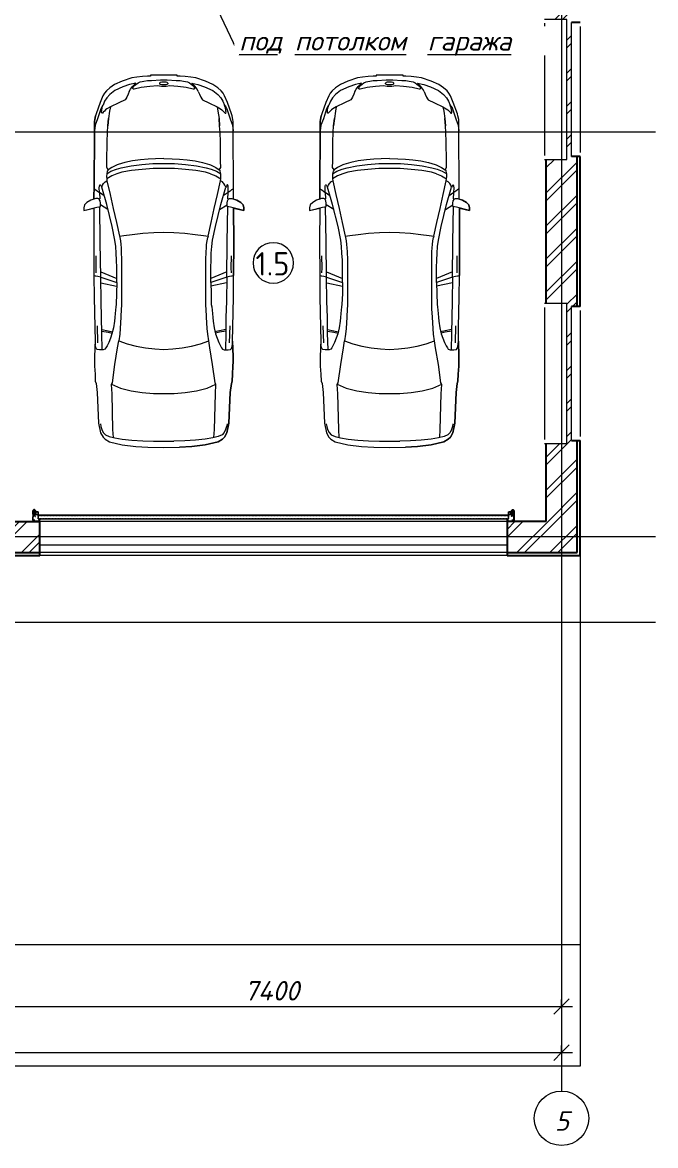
# Model space of a CAD drawing. Header units: millimetres. Extents: x -2820 to 26103, y -2046 to 37035.
# Drawn here: x 15244 to 23376, y -2046 to 12383 of the extents above; entities that cross this region are included whole.
import ezdxf

# ---------------------------------------------------------------- set-up
doc = ezdxf.new("R2010")
doc.units = ezdxf.units.MM
doc.linetypes.add('Осевая 12-2-2', pattern=[16, 12, -2, 0, -2])
doc.linetypes.add('Пунктир 2-1_5', pattern=[3.5, 2, -1.5])
for name, color, linetype, lineweight in [('A-ANNO-DIMS', 7, 'Continuous', 9), ('A-ANNO-DIMS-100', 7, 'Continuous', 9), ('A-ANNO-NOTE', 7, 'Continuous', 9), ('A-AREA-IDEN', 7, 'Continuous', 9), ('A-DETL-GENF', 7, 'Continuous', 9), ('A-DOOR', 7, 'Continuous', 9), ('A-DOOR-HDLN', 7, 'Пунктир 2-1_5', 9), ('A-FLOR', 7, 'Continuous', 9), ('A-GLAZ', 7, 'Continuous', 9), ('A-WALL', 7, 'Continuous', 9), ('A-WALL-PATT', 7, 'Continuous', 25), ('G-IMPT', 7, 'Continuous', 9), ('S-GRID', 7, 'Continuous', 9)]:
    doc.layers.add(name, color=color, linetype=linetype, lineweight=lineweight)
doc.layers.add('S-GRID-IDEN', color=7, linetype='Continuous', lineweight=9, true_color=0x646464)
doc.styles.add('GOST Common', font='GOST_Common.ttf', dxfattribs={"height": 300})
doc.styles.add('ISOCPEUR_I', font='isocpeui.ttf', dxfattribs={"height": 250})
doc.dimstyles.new('2_5_мм', dxfattribs={"dimscale": 304.8, "dimtxt": 248.995294, "dimasz": 0.656168, "dimexe": 0.459318, "dimexo": 0.164042, "dimgap": 0, "dimtad": 1, "dimrnd": 0.01, "dimdsep": 46, "dimtxsty": 'ISOCPEUR_I', "dimblk1": 'OBLIQUE', "dimblk2": 'OBLIQUE', "dimsah": 1, "dimcen": 0.09, "dimdle": 0.459318, "dimadec": 1, "dimazin": 0, "dimtfac": 1, "dimtdec": 4, "dimtix": 1, "dimtmove": 0, "dimatfit": 3, "dimfxl": 1, "dimtvp": 1, "dimtolj": 1, "dimtzin": 0, "dimarcsym": 2})
pattern_1 = [(45, (0, 0), (-212.132, 212.132), []), (45, (0, 100), (-212.132, 212.132), [])]

# ---------------------------------------------------------------- blocks, each defined once
blk = doc.blocks.new('Hafele Automatic Garage Door LPU43 - Hafele Automatic Garage Door LPU43 RAL 7016-1568820-Этаж 1 - КН')
at = {"layer": 'A-DETL-GENF'}
for p, q in [((-3092, -323), (-3092, -204)), ((-3092, -323), (-3092, -204)), ((-3063, -277), (-3092, -277)), ((-3090, -279), (-3063, -279)), ((-3088, -203), (-3088, -324)), ((-3003, -203), (-3088, -203)), ((-3088, -214), (-3063, -214)), ((-3063, -216), (-3088, -216)), ((-3083, -269), (-3088, -260)), ((-3085, -270), (-3088, -264)), ((-3087, -200), (-3004, -200)), ((-3064, -269), (-3060, -261)), ((-3063, -214), (-3063, -216)), ((-3063, -279), (-3063, -277)), ((-3058, -263), (-3062, -270)), ((-3060, -261), (-3057, -261)), ((-3057, -263), (-3058, -263)), ((-3057, -261), (-3057, -263)), ((-3010, -221), (-3011, -214)), ((-3008, -220), (-3010, -221)), ((-3008, -214), (-3008, -220)), ((-3004, -219), (-3004, -214)), ((-3003, -210), (-3003, -203)), ((-3000, -204), (-3000, -219)), ((3000, -204), (3000, -219)), ((3003, -203), (3088, -203)), ((3003, -210), (3003, -203)), ((3087, -200), (3004, -200)), ((3004, -219), (3004, -214)), ((3008, -214), (3008, -220)), ((3008, -220), (3010, -221)), ((3010, -221), (3011, -214)), ((3057, -261), (3057, -263)), ((3060, -261), (3057, -261)), ((3057, -263), (3058, -263)), ((3058, -263), (3062, -270)), ((3064, -269), (3060, -261)), ((3063, -214), (3063, -216)), ((3088, -214), (3063, -214)), ((3063, -216), (3088, -216)), ((3063, -279), (3063, -277)), ((3063, -277), (3092, -277)), ((3090, -279), (3063, -279)), ((3083, -269), (3088, -260)), ((3085, -270), (3088, -264)), ((3088, -203), (3088, -324)), ((3092, -323), (3092, -204)), ((3092, -323), (3092, -204)), ((-3096, -328), (-3092, -323)), ((-3087, -325), (-3092, -332)), ((-3083, -332), (-3088, -323)), ((-3085, -333), (-3088, -327)), ((-3064, -332), (-3060, -324)), ((-3058, -326), (-3062, -333)), ((-3060, -324), (-3057, -324)), ((-3057, -326), (-3058, -326)), ((-3057, -324), (-3057, -326)), ((3057, -324), (3057, -326)), ((3060, -324), (3057, -324)), ((3057, -326), (3058, -326)), ((3058, -326), (3062, -333)), ((3064, -332), (3060, -324)), ((3083, -332), (3088, -323)), ((3085, -333), (3088, -327)), ((3087, -325), (3092, -332)), ((3096, -328), (3092, -323))]:
    blk.add_line(p, q, dxfattribs=at)
for centre, radius, start, end in [((-3087, -204), 4.25, 90, 179.9963), ((-3074, -264), 13, 207.8541, 332.1154), ((-3074, -264), 11, 207.8541, 332.1154), ((-3006, -214), 4.7, 50.0365, 179.8859), ((-3006, -214), 1.97, 0, 180), ((-3004, -204), 4.04, 0, 90), ((-3002, -219), 2.22, 180, 0), ((3004, -204), 4.04, 90, 180), ((3002, -219), 2.22, 180, 0), ((3006, -214), 4.7, 0.1141, 129.9635), ((3006, -214), 1.97, 0, 180), ((3074, -264), 13, 207.8846, 332.1459), ((3074, -264), 11, 207.8846, 332.1459), ((3087, -204), 4.25, 0.0037, 90), ((-3094, -330), 2.91, 128.9357, 321.0643), ((-3074, -327), 13, 207.8541, 332.1154), ((-3074, -327), 11, 207.8541, 332.1154), ((3074, -327), 13, 207.8846, 332.1459), ((3074, -327), 11, 207.8846, 332.1459), ((3094, -330), 2.91, 218.9357, 51.0643)]:
    blk.add_arc(centre, radius, start, end, dxfattribs=at)
at = {"layer": 'A-DOOR'}
for p, q in [((-3092, -323), (-3092, -204)), ((-3092, -214), (-3063, -214)), ((-3092, -258), (-3092, -214)), ((-3085, -270), (-3092, -258)), ((-3090, -216), (-3090, -257)), ((-3063, -216), (-3090, -216)), ((-3090, -257), (-3083, -269)), ((-3088, -203), (-3088, -324)), ((-3003, -203), (-3088, -203)), ((-3063, -277), (-3088, -277)), ((-3064, -269), (-3060, -261)), ((-3063, -214), (-3063, -216)), ((-3063, -277), (-3063, -289)), ((-3058, -263), (-3062, -270)), ((-3060, -261), (-3057, -261)), ((-3058, -263), (-3057, -263)), ((-3057, -263), (-3058, -263)), ((-3057, -263), (-3057, -261)), ((-3057, -261), (-3057, -263)), ((-3022, -288), (-3051, -288)), ((-3051, -288), (-3051, -320)), ((-3022, -276), (-3022, -278)), ((-3020, -276), (-3022, -276)), ((-3022, -278), (-3022, -276)), ((-3022, -278), (-3020, -278)), ((-3022, -300), (-3022, -278)), ((3020, -234), (-3020, -234)), ((-3020, -234), (-3020, -276)), ((-3020, -276), (3020, -276)), ((-3020, -278), (-2957, -278)), ((-3020, -278), (-3020, -300)), ((-3020, -279), (-2957, -279)), ((-3010, -221), (-3011, -214)), ((-3008, -220), (-3010, -221)), ((-3008, -214), (-3008, -220)), ((-3004, -219), (-3004, -214)), ((-3003, -210), (-3003, -203)), ((-3000, -204), (-3000, -219)), ((-2957, -278), (-2957, -276)), ((-2957, -279), (-2957, -278)), ((2958, -276), (2958, -278)), ((2958, -278), (3020, -278)), ((2958, -278), (2958, -279)), ((2958, -279), (3020, -279)), ((3000, -204), (3000, -219)), ((3003, -210), (3003, -203)), ((3003, -203), (3088, -203)), ((3004, -219), (3004, -214)), ((3008, -214), (3008, -220)), ((3008, -220), (3010, -221)), ((3010, -221), (3011, -214)), ((3020, -276), (3020, -234)), ((3022, -276), (3020, -276)), ((3020, -278), (3022, -278)), ((3020, -300), (3020, -278)), ((3022, -278), (3022, -276)), ((3022, -276), (3022, -278)), ((3022, -278), (3022, -300)), ((3052, -288), (3022, -288)), ((3052, -320), (3052, -288)), ((3057, -263), (3057, -261)), ((3060, -261), (3057, -261)), ((3057, -261), (3057, -263)), ((3058, -263), (3057, -263)), ((3057, -263), (3058, -263)), ((3058, -263), (3062, -270)), ((3064, -269), (3060, -261)), ((3092, -214), (3063, -214)), ((3063, -214), (3063, -216)), ((3063, -216), (3090, -216)), ((3063, -277), (3088, -277)), ((3063, -277), (3063, -289)), ((3090, -257), (3083, -269)), ((3085, -270), (3092, -258)), ((3088, -203), (3088, -324)), ((3090, -216), (3090, -257)), ((3092, -323), (3092, -204)), ((3092, -258), (3092, -214)), ((-3096, -328), (-3092, -323)), ((-3092, -289), (-3063, -289)), ((-3092, -333), (-3092, -289)), ((-3087, -325), (-3092, -332)), ((-3085, -345), (-3092, -333)), ((-3090, -291), (-3090, -332)), ((-3063, -291), (-3090, -291)), ((-3090, -332), (-3083, -344)), ((-3083, -332), (-3088, -323)), ((-3088, -324), (-3087, -325)), ((-3075, -326), (-3075, -290)), ((-3060, -324), (-3064, -332)), ((-3064, -344), (-3060, -336)), ((-3063, -289), (-3063, -291)), ((-3051, -296), (-3062, -296)), ((-3062, -312), (-3051, -312)), ((-3058, -338), (-3062, -345)), ((-3057, -324), (-3060, -324)), ((-3060, -336), (-3060, -324)), ((-3060, -336), (-3057, -336)), ((-3058, -336), (-3058, -338)), ((-3057, -338), (-3058, -338)), ((-3057, -324), (-3057, -336)), ((-3057, -338), (-3057, -336)), ((-3057, -336), (-3057, -338)), ((-3051, -320), (-3022, -320)), ((-3046, -324), (-3046, -322)), ((-3046, -322), (-3022, -322)), ((-3020, -324), (-3046, -324)), ((-3022, -322), (-3022, -300)), ((-3020, -300), (-3022, -300)), ((-3020, -300), (-3020, -324)), ((3020, -324), (3020, -300)), ((3022, -300), (3020, -300)), ((3046, -324), (3020, -324)), ((3022, -300), (3022, -322)), ((3022, -320), (3052, -320)), ((3022, -322), (3046, -322)), ((3046, -322), (3046, -324)), ((3062, -296), (3052, -296)), ((3052, -312), (3062, -312)), ((3057, -324), (3060, -324)), ((3057, -324), (3057, -336)), ((3057, -338), (3057, -336)), ((3060, -336), (3057, -336)), ((3057, -336), (3057, -338)), ((3057, -338), (3058, -338)), ((3058, -336), (3058, -338)), ((3058, -338), (3062, -345)), ((3060, -324), (3064, -332)), ((3060, -336), (3060, -324)), ((3064, -344), (3060, -336)), ((3092, -289), (3063, -289)), ((3063, -289), (3063, -291)), ((3063, -291), (3090, -291)), ((3075, -290), (3075, -326)), ((3083, -332), (3088, -323)), ((3090, -332), (3083, -344)), ((3085, -345), (3092, -333)), ((3088, -324), (3087, -325)), ((3087, -325), (3092, -332)), ((3090, -291), (3090, -332)), ((3092, -333), (3092, -289)), ((3096, -328), (3092, -323))]:
    blk.add_line(p, q, dxfattribs=at)
at = {"layer": 'A-DOOR', "flags": 128}
for points in [[(-3063, -283), (-3063, -284), (-3062, -284), (-3062, -284), (-3062, -284), (-3062, -285), (-3062, -285), (-3062, -285), (-3062, -285), (-3062, -286), (-3062, -286), (-3062, -286), (-3062, -286)], [(-3062, -286), (-3062, -286), (-3062, -286), (-3062, -286), (-3062, -287), (-3062, -287), (-3062, -287), (-3062, -287), (-3062, -287), (-3062, -288), (-3062, -288), (-3062, -288), (-3062, -288), (-3062, -289), (-3062, -289), (-3062, -289), (-3062, -290), (-3062, -290), (-3062, -291)], [(-3062, -322), (-3062, -322), (-3062, -322), (-3062, -322), (-3062, -322), (-3062, -322), (-3062, -321), (-3062, -321), (-3062, -321), (-3062, -321), (-3062, -321), (-3062, -320), (-3062, -320), (-3062, -320), (-3062, -319), (-3062, -319), (-3062, -318), (-3062, -318), (-3062, -318), (-3062, -317), (-3062, -317), (-3062, -316), (-3062, -316), (-3062, -315), (-3062, -314), (-3062, -314), (-3062, -313), (-3062, -313), (-3062, -312), (-3062, -311), (-3062, -311), (-3062, -310), (-3062, -309), (-3062, -309), (-3062, -308), (-3062, -307), (-3062, -306), (-3062, -306), (-3062, -305), (-3062, -304), (-3062, -304), (-3062, -303), (-3062, -302), (-3062, -302), (-3062, -301), (-3062, -300), (-3062, -299), (-3062, -299), (-3062, -298), (-3062, -297), (-3062, -297), (-3062, -296), (-3062, -295), (-3062, -295), (-3062, -294), (-3062, -294), (-3062, -293), (-3062, -293), (-3062, -292), (-3062, -292), (-3062, -291), (-3062, -291), (-3062, -290), (-3062, -290), (-3062, -289), (-3062, -289), (-3062, -289), (-3062, -288), (-3062, -288), (-3062, -288), (-3062, -287), (-3062, -287), (-3062, -287), (-3062, -287), (-3062, -287), (-3062, -287), (-3062, -286), (-3062, -286), (-3062, -286), (-3062, -286)], [(3062, -286), (3062, -286), (3062, -286), (3062, -286), (3062, -285), (3062, -285), (3063, -285), (3063, -284)], [(3062, -291), (3062, -290), (3062, -290), (3062, -289), (3062, -289), (3062, -289), (3062, -288), (3062, -288), (3062, -288), (3062, -287), (3062, -287), (3062, -287), (3062, -287), (3062, -287), (3062, -287), (3062, -286), (3062, -286), (3062, -286), (3062, -286)], [(3062, -286), (3062, -286), (3062, -286), (3062, -286), (3062, -287), (3062, -287), (3062, -287), (3062, -287), (3062, -287), (3062, -288), (3062, -288), (3062, -288), (3062, -288), (3062, -289), (3062, -289), (3062, -289), (3062, -290), (3062, -290), (3062, -291), (3062, -291), (3062, -292), (3062, -292), (3062, -293), (3062, -293), (3062, -294), (3062, -295), (3062, -295), (3062, -296), (3062, -296), (3062, -297), (3062, -298), (3062, -298), (3062, -299), (3062, -300), (3062, -300), (3062, -301), (3062, -302), (3062, -303), (3062, -303), (3062, -304), (3062, -305), (3062, -305), (3062, -306), (3062, -307), (3062, -308), (3062, -308), (3062, -309), (3062, -310), (3062, -310), (3062, -311), (3062, -312), (3062, -312), (3062, -313), (3062, -313), (3062, -314), (3062, -315), (3062, -315), (3062, -316), (3062, -316), (3062, -317), (3062, -317), (3062, -318), (3062, -318), (3062, -319), (3062, -319), (3062, -319), (3062, -320), (3062, -320), (3062, -320), (3062, -321), (3062, -321), (3062, -321), (3062, -321), (3062, -322), (3062, -322), (3062, -322), (3062, -322), (3062, -322), (3062, -322), (3062, -322)], [(-3062, -345), (-3064, -347), (-3066, -349), (-3069, -351), (-3072, -352), (-3075, -352), (-3078, -351), (-3081, -349), (-3083, -347), (-3085, -345)], [(-3083, -344), (-3082, -346), (-3080, -348), (-3078, -349), (-3075, -350), (-3072, -350), (-3070, -349), (-3067, -348), (-3065, -346), (-3064, -344)], [(-3078, -304), (-3078, -301), (-3078, -298), (-3078, -295), (-3077, -292), (-3077, -291)], [(-3075, -326), (-3076, -323), (-3077, -320), (-3077, -317), (-3078, -314), (-3078, -311), (-3078, -308), (-3078, -305), (-3078, -304)], [(-3062, -322), (-3062, -322), (-3062, -323), (-3062, -323), (-3062, -323), (-3062, -323), (-3062, -324), (-3062, -324), (-3062, -324), (-3062, -324), (-3063, -325), (-3063, -325), (-3063, -325), (-3063, -325), (-3063, -326), (-3063, -326), (-3063, -326), (-3064, -326), (-3064, -327), (-3064, -327), (-3064, -327), (-3064, -327), (-3065, -327), (-3065, -328), (-3065, -328), (-3065, -328), (-3065, -328), (-3066, -328), (-3066, -328), (-3066, -328), (-3066, -329), (-3067, -329), (-3067, -329), (-3067, -329), (-3068, -329), (-3068, -329), (-3068, -329), (-3068, -329), (-3069, -329), (-3069, -329), (-3069, -329), (-3069, -329), (-3070, -329), (-3070, -329), (-3070, -329), (-3071, -329), (-3071, -329), (-3071, -329), (-3071, -329), (-3072, -328), (-3072, -328), (-3072, -328), (-3072, -328), (-3073, -328), (-3073, -328), (-3073, -328), (-3073, -327), (-3074, -327), (-3074, -327), (-3074, -327), (-3074, -327), (-3074, -327), (-3075, -326), (-3075, -326), (-3075, -326), (-3075, -326), (-3075, -326)], [(-3062, -317), (-3062, -318), (-3062, -318), (-3062, -319), (-3062, -319), (-3062, -319), (-3062, -320), (-3062, -320), (-3062, -320), (-3062, -321), (-3062, -321), (-3062, -321), (-3062, -321), (-3062, -322), (-3062, -322), (-3062, -322), (-3062, -322), (-3062, -322), (-3062, -322), (-3062, -322)], [(3062, -322), (3062, -322), (3062, -322), (3062, -322), (3062, -322), (3062, -322), (3062, -321), (3062, -321), (3062, -321), (3062, -321), (3062, -321), (3062, -320), (3062, -320), (3062, -320), (3062, -319), (3062, -319), (3062, -318), (3062, -318), (3062, -318)], [(3075, -326), (3075, -326), (3075, -326), (3075, -326), (3075, -326), (3075, -327), (3074, -327), (3074, -327), (3074, -327), (3074, -327), (3074, -328), (3073, -328), (3073, -328), (3073, -328), (3073, -328), (3072, -328), (3072, -328), (3072, -329), (3072, -329), (3071, -329), (3071, -329), (3071, -329), (3070, -329), (3070, -329), (3070, -329), (3070, -329), (3069, -329), (3069, -329), (3069, -329), (3068, -329), (3068, -329), (3068, -329), (3068, -329), (3067, -329), (3067, -329), (3067, -329), (3067, -328), (3066, -328), (3066, -328), (3066, -328), (3066, -328), (3065, -328), (3065, -328), (3065, -327), (3065, -327), (3064, -327), (3064, -327), (3064, -327), (3064, -326), (3064, -326), (3064, -326), (3063, -326), (3063, -326), (3063, -325), (3063, -325), (3063, -325), (3063, -325), (3063, -324), (3063, -324), (3063, -324), (3062, -323), (3062, -323), (3062, -323), (3062, -323), (3062, -322), (3062, -322), (3062, -322)], [(3062, -345), (3064, -347), (3066, -349), (3069, -351), (3072, -352), (3075, -352), (3078, -351), (3081, -349), (3083, -347), (3085, -345)], [(3083, -344), (3082, -346), (3080, -348), (3078, -349), (3075, -350), (3072, -350), (3070, -349), (3067, -348), (3065, -346), (3064, -344)], [(3078, -304), (3078, -307), (3078, -310), (3078, -313), (3078, -316), (3077, -319), (3076, -322), (3076, -325), (3075, -326)], [(3077, -292), (3078, -294), (3078, -297), (3078, -300), (3078, -303), (3078, -304)]]:
    blk.add_lwpolyline(points, dxfattribs=at)
at = {"layer": 'A-DOOR'}
for centre, radius, start, end in [((-3087, -204), 4.25, 90, 179.9963), ((-3074, -264), 13, 207.8541, 258.5717), ((-3074, -264), 13, 207.8541, 332.1154), ((-3074, -264), 11, 207.8541, 332.1154), ((-3074, -264), 13, 281.423, 332.1154), ((-3006, -214), 4.7, 50.0365, 179.8859), ((-3006, -214), 4.7, 122.175, 179.8859), ((-3006, -214), 4.7, 64.4642, 107.7473), ((-3006, -214), 1.97, 0, 180), ((-3004, -204), 4.04, 0, 90), ((-3002, -219), 2.22, 195, 255), ((-3002, -219), 2.22, 180, 0), ((-3002, -219), 2.22, 285, 345), ((3004, -204), 4.04, 90, 180), ((3002, -219), 2.22, 195, 255), ((3002, -219), 2.22, 180, 0), ((3006, -214), 4.7, 0.1141, 129.9635), ((3002, -219), 2.22, 285, 345), ((3006, -214), 4.7, 72.2527, 115.5358), ((3006, -214), 1.97, 360, 180), ((3006, -214), 4.7, 0.1141, 57.825), ((3074, -264), 13, 207.8846, 258.577), ((3074, -264), 13, 207.8846, 332.1459), ((3074, -264), 11, 207.8846, 332.1459), ((3074, -264), 13, 281.4283, 332.1459), ((3087, -204), 4.25, 0.0037, 90), ((-3094, -330), 2.91, 143.7148, 217.6104), ((-3094, -330), 2.91, 128.9357, 321.0643), ((-3094, -330), 2.91, 232.3896, 306.2852), ((3094, -330), 2.91, 218.9357, 51.0643), ((3094, -330), 2.91, 233.7148, 307.6104), ((3094, -330), 2.91, 322.3896, 36.2852)]:
    blk.add_arc(centre, radius, start, end, dxfattribs=at)
for centre, start_param, end_param in [((-3074, -327), 3.627739, 5.796507), ((3074, -327), 3.628271, 5.797039)]:
    blk.add_ellipse(centre, major_axis=(11, 0), ratio=0.99995, start_param=start_param, end_param=end_param, dxfattribs=at)
at = {"layer": 'A-DOOR-HDLN'}
for p, q in [((-3020, -276), (-3020, -234)), ((-3020, -234), (3020, -234)), ((3020, -276), (-3020, -276)), ((3020, -234), (3020, -276))]:
    blk.add_line(p, q, dxfattribs=at)
blk = doc.blocks.new('INT 20 Откосы окон снаружи Прямоугольник - INT 20 Откосы окон снаружи Прямоугольник-1566578-Этаж 1 - КН')
at = {"layer": 'A-WALL', "lineweight": 25}
for p, q in [((-877, 30), (-877, -80)), ((843, -80), (843, 30))]:
    blk.add_line(p, q, dxfattribs=at)
blk = doc.blocks.new('INT 20 Подоконник - Подоконник внутри-1566579-Этаж 1 - КН')
at = {"layer": 'A-GLAZ'}
for p, q in [((-950, 0), (-950, -290)), ((850, 0), (-950, 0)), ((850, -290), (850, 0)), ((-900, -290), (800, -290))]:
    blk.add_line(p, q, dxfattribs=at)
blk = doc.blocks.new('INT 20 Подоконник - Подоконник снаружи-1566581-Этаж 1 - КН')
at = {"layer": 'A-GLAZ'}
for p, q in [((-910, 0), (-910, 110)), ((810, 0), (-910, 0)), ((-860, 110), (760, 110)), ((810, 110), (810, 0))]:
    blk.add_line(p, q, dxfattribs=at)
blk = doc.blocks.new('ГП_Машиноместо_ Средний класс - Toyota_2_dwg-198827-Этаж 1 - КН')
at = {"layer": 'G-IMPT', "color": 8, "true_color": 0x767676}
for p, q in [((-16556, -1316), (-16555, -1316)), ((-16436, -1316), (-16437, -1316)), ((-17366, -1868), (-17366, -1867)), ((-15625, -1868), (-15626, -1867)), ((-17391, -2715), (-17387, -1968)), ((-15601, -2715), (-15605, -1968)), ((-17300, -2680), (-17293, -2694)), ((-15691, -2680), (-15699, -2694)), ((-17213, -2981), (-17308, -2921)), ((-15779, -2981), (-15683, -2921)), ((-17306, -3781), (-17100, -3868)), ((-15686, -3781), (-15892, -3868)), ((-17303, -3924), (-17101, -3966)), ((-15688, -3924), (-15891, -3966)), ((-17341, -4692), (-17349, -4475)), ((-15650, -4692), (-15643, -4475)), ((-17088, -4759), (-17073, -4668)), ((-15904, -4759), (-15919, -4668))]:
    blk.add_line(p, q, dxfattribs=at)
at = {"layer": 'G-IMPT', "color": 8, "true_color": 0x767676, "flags": 128}
for points in [[(-15612, -4671), (-15605, -4870), (-15605, -4937), (-15607, -4994), (-15613, -5097), (-15617, -5185), (-15628, -5216), (-15642, -5331), (-15628, -5216), (-15617, -5185), (-15613, -5097), (-15607, -4994), (-15605, -4937), (-15605, -4870), (-15612, -4671), (-15610, -4494), (-15606, -4295), (-15601, -4112), (-15599, -3826), (-15597, -3402), (-15599, -2961), (-15468, -2991), (-15468, -2958), (-15477, -2920), (-15508, -2889), (-15558, -2860), (-15600, -2846), (-15600, -2792), (-15601, -2715), (-15605, -1968), (-15605, -1918), (-15605, -1881), (-15605, -1848), (-15608, -1825), (-15618, -1778), (-15625, -1753), (-15678, -1606), (-15715, -1521), (-15735, -1486), (-15758, -1455), (-15803, -1415), (-15865, -1376), (-15960, -1330), (-16085, -1289), (-16150, -1278), (-16220, -1272), (-16287, -1268), (-16323, -1267), (-16323, -1256), (-16668, -1256), (-16668, -1267), (-16705, -1268), (-16771, -1272), (-16842, -1278), (-16907, -1289), (-17032, -1330), (-17127, -1376), (-17189, -1415), (-17233, -1455), (-17257, -1486), (-17277, -1521), (-17314, -1606), (-17366, -1753), (-17373, -1778), (-17383, -1825), (-17386, -1848), (-17387, -1881), (-17387, -1918), (-17387, -1968), (-17391, -2715), (-17392, -2792), (-17392, -2846), (-17434, -2860), (-17483, -2889), (-17515, -2920), (-17523, -2958), (-17523, -2991), (-17393, -2961), (-17395, -3402), (-17393, -3826), (-17391, -4112), (-17386, -4295), (-17382, -4494), (-17379, -4671), (-17387, -4870), (-17387, -4937), (-17385, -4994), (-17378, -5097), (-17375, -5185), (-17363, -5216), (-17350, -5331), (-17333, -5723), (-17307, -5850), (-17276, -5903), (-17250, -5932), (-17194, -5963), (-17030, -6005), (-16856, -6026), (-16699, -6034), (-16496, -6037), (-16292, -6034), (-16135, -6026), (-15962, -6005), (-15798, -5963), (-15742, -5932), (-15715, -5903), (-15685, -5850), (-15659, -5723), (-15642, -5331), (-15642, -5331), (-15628, -5216), (-15617, -5185), (-15613, -5097), (-15607, -4994), (-15605, -4937), (-15605, -4870), (-15612, -4671), (-15610, -4494), (-15606, -4295), (-15601, -4112), (-15599, -3826), (-15597, -3402), (-15599, -2961), (-15468, -2991), (-15468, -2958), (-15477, -2920), (-15508, -2889), (-15558, -2860), (-15600, -2846), (-15600, -2792), (-15601, -2715), (-15605, -1968), (-15605, -1918), (-15605, -1881), (-15605, -1848), (-15608, -1825), (-15618, -1778), (-15625, -1753), (-15678, -1606), (-15715, -1521), (-15735, -1486), (-15758, -1455), (-15803, -1415), (-15865, -1376), (-15960, -1330), (-16085, -1289), (-16150, -1278), (-16220, -1272), (-16287, -1268), (-16323, -1267), (-16323, -1256), (-16668, -1256), (-16668, -1267), (-16705, -1268), (-16771, -1272), (-16842, -1278), (-16907, -1289), (-17032, -1330), (-17127, -1376), (-17189, -1415), (-17233, -1455), (-17257, -1486), (-17277, -1521), (-17314, -1606), (-17366, -1753), (-17373, -1778), (-17383, -1825), (-17386, -1848), (-17387, -1881), (-17387, -1918), (-17387, -1968), (-17391, -2715), (-17392, -2792), (-17392, -2846), (-17434, -2860), (-17483, -2889), (-17515, -2920), (-17523, -2958), (-17523, -2991), (-17393, -2961), (-17395, -3402), (-17393, -3826), (-17391, -4112), (-17386, -4295), (-17382, -4494), (-17379, -4671), (-17387, -4870), (-17387, -4937), (-17385, -4994), (-17378, -5097), (-17375, -5185), (-17363, -5216), (-17350, -5331), (-17333, -5723), (-17307, -5850), (-17276, -5903), (-17250, -5932), (-17194, -5963), (-17030, -6005), (-16856, -6026), (-16699, -6034), (-16496, -6037), (-16292, -6034), (-16135, -6026), (-15962, -6005), (-15798, -5963), (-15742, -5932), (-15715, -5903), (-15685, -5850), (-15659, -5723), (-15642, -5331), (-15642, -5331), (-15659, -5723), (-15685, -5850), (-15715, -5903), (-15742, -5932), (-15798, -5963), (-15962, -6005)], [(-15618, -1778), (-15625, -1753), (-15678, -1606), (-15715, -1521), (-15735, -1486), (-15758, -1455), (-15803, -1415), (-15865, -1376), (-15960, -1330), (-16085, -1289), (-16150, -1278), (-16220, -1272), (-16287, -1268), (-16323, -1267), (-16323, -1256), (-16496, -1256), (-16668, -1256), (-16668, -1267), (-16705, -1268), (-16771, -1272), (-16842, -1278), (-16907, -1289), (-17032, -1330), (-17127, -1376), (-17189, -1415), (-17233, -1455), (-17257, -1486), (-17277, -1521), (-17314, -1606), (-17366, -1753), (-17373, -1778)], [(-16940, -1466), (-16923, -1434), (-16897, -1398), (-16872, -1373), (-16856, -1359), (-16934, -1376), (-17020, -1406), (-17126, -1452), (-17189, -1502), (-17228, -1546), (-17255, -1590), (-17276, -1639)], [(-16495, -1398), (-16525, -1398), (-16575, -1393), (-16676, -1400), (-16785, -1414), (-16874, -1432), (-16883, -1432), (-16890, -1428), (-16893, -1424), (-16892, -1414), (-16870, -1387), (-16826, -1353), (-16798, -1341), (-16775, -1335), (-16750, -1330), (-16706, -1324), (-16655, -1321), (-16538, -1316), (-16496, -1316), (-16454, -1316), (-16337, -1321), (-16286, -1324)], [(-16495, -1380), (-16508, -1380), (-16521, -1378), (-16537, -1374), (-16545, -1368), (-16546, -1364), (-16546, -1355), (-16545, -1351), (-16537, -1345), (-16521, -1341), (-16504, -1339), (-16496, -1339), (-16487, -1339), (-16471, -1341), (-16455, -1345), (-16447, -1351), (-16445, -1355), (-16445, -1364), (-16447, -1368), (-16455, -1374), (-16471, -1378), (-16484, -1380), (-16497, -1380)], [(-16286, -1324), (-16242, -1330), (-16217, -1335), (-16193, -1341), (-16166, -1353), (-16122, -1387), (-16099, -1414), (-16099, -1424), (-16102, -1428), (-16109, -1432), (-16117, -1432), (-16207, -1414), (-16315, -1400), (-16417, -1393), (-16467, -1398), (-16497, -1398)], [(-16052, -1466), (-16069, -1434), (-16094, -1398), (-16120, -1373), (-16136, -1359), (-16057, -1376), (-15972, -1406), (-15866, -1452), (-15803, -1502), (-15763, -1546), (-15737, -1590), (-15716, -1639)], [(-16971, -1537), (-16984, -1559), (-16993, -1569), (-17075, -1608), (-17182, -1663), (-17192, -1718), (-17205, -1810), (-17214, -1905), (-17205, -1810)], [(-16940, -1466), (-16955, -1500), (-16971, -1537)], [(-16052, -1466), (-16037, -1500), (-16021, -1537)], [(-16021, -1537), (-16008, -1559), (-15999, -1569), (-15917, -1608), (-15810, -1663), (-15800, -1718), (-15786, -1810), (-15778, -1905), (-15786, -1810)], [(-17305, -1688), (-17346, -1815), (-17377, -1896), (-17387, -1968), (-17387, -1918), (-17387, -1881), (-17386, -1848), (-17383, -1825), (-17373, -1778)], [(-17293, -1704), (-17287, -1674), (-17281, -1654), (-17276, -1639), (-17283, -1648), (-17293, -1662), (-17305, -1688)], [(-17182, -1663), (-17225, -1687), (-17243, -1700), (-17259, -1715), (-17273, -1728), (-17283, -1742), (-17288, -1744), (-17293, -1743), (-17295, -1731), (-17294, -1718), (-17293, -1704)], [(-15810, -1663), (-15767, -1687), (-15749, -1700), (-15732, -1715), (-15719, -1728), (-15708, -1742), (-15703, -1744), (-15699, -1743), (-15696, -1731), (-15698, -1718), (-15699, -1704), (-15704, -1674), (-15711, -1654), (-15716, -1639), (-15709, -1648), (-15698, -1662), (-15686, -1688), (-15645, -1815), (-15615, -1896), (-15605, -1968), (-15605, -1918), (-15605, -1881), (-15605, -1848), (-15608, -1825), (-15618, -1778)], [(-17225, -2357), (-17223, -2109), (-17218, -1990), (-17214, -1905)], [(-15766, -2357), (-15769, -2109), (-15773, -1990), (-15778, -1905)], [(-17229, -2521), (-17174, -2488), (-17105, -2461), (-17041, -2443), (-16915, -2418), (-16777, -2401), (-16635, -2391), (-16496, -2388), (-16357, -2391), (-16215, -2401), (-16077, -2418), (-15951, -2443), (-15886, -2461), (-15818, -2488), (-15762, -2521)], [(-17208, -2469), (-17227, -2439), (-17225, -2357)], [(-16496, -2325), (-16602, -2327), (-16698, -2332), (-16794, -2341), (-16897, -2355), (-16994, -2376), (-17083, -2403), (-17096, -2408), (-17164, -2440), (-17208, -2469), (-17208, -2469), (-17221, -2488)], [(-16496, -2325), (-16390, -2327), (-16293, -2332), (-16197, -2341), (-16094, -2355), (-15997, -2376), (-15909, -2403), (-15896, -2408), (-15827, -2440), (-15783, -2469), (-15783, -2469), (-15770, -2488)], [(-15783, -2469), (-15764, -2439), (-15766, -2357)], [(-17221, -2488), (-17229, -2521), (-17230, -2556), (-17228, -2586), (-17225, -2610), (-17185, -2789), (-17145, -2966), (-17104, -3147), (-17064, -3324), (-17007, -3314), (-16900, -3300), (-16766, -3286), (-16624, -3275), (-16496, -3270), (-16368, -3275), (-16226, -3286), (-16092, -3300), (-15985, -3314)], [(-15895, -2520), (-15958, -2502), (-16082, -2479), (-16218, -2464), (-16358, -2455), (-16496, -2453), (-16634, -2455), (-16774, -2464), (-16909, -2479), (-17033, -2502), (-17097, -2520), (-17165, -2546), (-17228, -2586)], [(-15985, -3314), (-15927, -3324), (-15888, -3147), (-15847, -2966), (-15806, -2789), (-15767, -2610), (-15764, -2586), (-15761, -2556), (-15762, -2521), (-15770, -2488), (-15770, -2488)], [(-15895, -2520), (-15827, -2546), (-15764, -2586)], [(-17392, -2846), (-17392, -2792), (-17391, -2715), (-17367, -2727), (-17346, -2743), (-17322, -2762), (-17324, -2702), (-17322, -2680), (-17321, -2674), (-17319, -2668), (-17315, -2665), (-17311, -2665), (-17308, -2668), (-17305, -2672), (-17300, -2680)], [(-17100, -3918), (-17099, -3724), (-17102, -3632), (-17107, -3541), (-17113, -3456), (-17123, -3375), (-17158, -3199), (-17229, -2917), (-17293, -2694), (-17282, -2668), (-17269, -2647), (-17260, -2636), (-17250, -2626), (-17225, -2610)], [(-15892, -3918), (-15892, -3724), (-15889, -3632), (-15885, -3541), (-15879, -3456), (-15868, -3375), (-15833, -3199), (-15763, -2917), (-15699, -2694), (-15710, -2668), (-15723, -2647), (-15732, -2636), (-15741, -2626), (-15767, -2610)], [(-15600, -2846), (-15600, -2792), (-15601, -2715), (-15624, -2727), (-15645, -2743), (-15670, -2762), (-15731, -2806)], [(-15666, -2849), (-15673, -2845), (-15670, -2762), (-15668, -2702), (-15669, -2680), (-15670, -2674), (-15673, -2668), (-15677, -2665), (-15680, -2665), (-15684, -2668), (-15687, -2672), (-15691, -2680)], [(-17261, -2806), (-17322, -2762), (-17319, -2845), (-17326, -2849)], [(-17393, -2961), (-17395, -3402), (-17393, -3826)], [(-17305, -3849), (-17311, -3400), (-17317, -2943)], [(-15687, -3849), (-15681, -3400), (-15674, -2943)], [(-15599, -2961), (-15597, -3402), (-15599, -3826)], [(-17061, -3338), (-17053, -3383), (-17047, -3428), (-17043, -3474), (-17041, -3523), (-17037, -3625), (-17037, -4216), (-17041, -4256), (-17046, -4362), (-17050, -4437), (-17055, -4510), (-17062, -4582), (-17073, -4668), (-16967, -4706), (-16852, -4736), (-16731, -4759), (-16611, -4772), (-16496, -4777), (-16381, -4772), (-16260, -4759), (-16140, -4736), (-16024, -4706), (-15919, -4668), (-15930, -4582), (-15937, -4510), (-15942, -4437), (-15946, -4362), (-15951, -4256), (-15954, -4216), (-15954, -3625), (-15951, -3523), (-15948, -3474), (-15945, -3428), (-15939, -3383), (-15931, -3338)], [(-17064, -3324), (-17061, -3338), (-17061, -3338)], [(-15927, -3324), (-15930, -3338), (-15931, -3338)], [(-17364, -3792), (-17362, -3732), (-17365, -3576)], [(-15628, -3792), (-15629, -3732), (-15627, -3576)], [(-17286, -4781), (-17292, -4570), (-17295, -4367), (-17300, -4157), (-17305, -3849), (-17341, -3842), (-17367, -3837), (-17370, -3836), (-17372, -3836), (-17393, -3826), (-17391, -4112), (-17386, -4295), (-17382, -4494), (-17379, -4671), (-17378, -4708)], [(-17305, -3850), (-17100, -3918), (-17102, -4059), (-17107, -4199), (-17113, -4230), (-17120, -4316), (-17125, -4367), (-17130, -4416), (-17141, -4502), (-17161, -4578), (-17180, -4634), (-17203, -4690), (-17224, -4733), (-17238, -4759)], [(-15687, -3850), (-15892, -3918), (-15889, -4059), (-15885, -4199), (-15878, -4230), (-15872, -4316), (-15867, -4367), (-15861, -4416), (-15850, -4502), (-15831, -4578), (-15812, -4634), (-15789, -4690), (-15768, -4733), (-15753, -4759), (-15741, -4774), (-15718, -4781), (-15669, -4782), (-15638, -4777), (-15626, -4767), (-15618, -4739), (-15614, -4708)], [(-15614, -4708), (-15612, -4671), (-15610, -4494), (-15606, -4295), (-15601, -4112), (-15599, -3826), (-15620, -3836), (-15622, -3836), (-15625, -3837), (-15650, -3842), (-15687, -3849), (-15692, -4157), (-15697, -4367), (-15700, -4570), (-15705, -4781)], [(-17293, -4522), (-17210, -4539), (-17154, -4550)], [(-17292, -4541), (-17210, -4558), (-17158, -4568)], [(-15699, -4522), (-15782, -4539), (-15838, -4550)], [(-15699, -4541), (-15782, -4558), (-15833, -4568)], [(-17379, -4671), (-17387, -4870), (-17387, -4937), (-17385, -4994), (-17378, -5097), (-17375, -5185), (-17363, -5216), (-17350, -5331), (-17333, -5723), (-17307, -5850), (-17276, -5903), (-17250, -5932), (-17194, -5963), (-17030, -6005), (-16856, -6026), (-16699, -6034), (-16496, -6037), (-16292, -6034)], [(-17238, -4759), (-17251, -4774), (-17273, -4781), (-17323, -4782), (-17353, -4777), (-17366, -4767), (-17374, -4739), (-17378, -4708)], [(-17141, -5910), (-17148, -5807), (-17159, -5350), (-17167, -5227), (-17156, -5208), (-17123, -4971), (-17088, -4759)], [(-15851, -5910), (-15844, -5807), (-15833, -5350), (-15825, -5227), (-15836, -5208), (-15868, -4971), (-15904, -4759)], [(-17167, -5226), (-17052, -5276), (-16916, -5311), (-16772, -5332), (-16628, -5343), (-16496, -5346), (-16364, -5343), (-16220, -5332), (-16075, -5311), (-15940, -5276), (-15825, -5226)], [(-17309, -5733), (-17303, -5766), (-17291, -5806), (-17273, -5844), (-17244, -5874), (-17196, -5896), (-17125, -5914), (-17029, -5929), (-16904, -5942), (-16766, -5950), (-16626, -5955), (-16496, -5956), (-16365, -5955)], [(-15682, -5733), (-15689, -5766), (-15701, -5806), (-15719, -5844), (-15747, -5874), (-15796, -5896), (-15866, -5914), (-15963, -5929), (-16088, -5942), (-16225, -5950), (-16365, -5955)], [(-15962, -6005), (-16135, -6026), (-16292, -6034)]]:
    blk.add_lwpolyline(points, dxfattribs=at)
for points in [[(-17515, -2920), (-17523, -2958), (-17523, -2991), (-17355, -2952), (-17332, -2947), (-17308, -2941), (-17308, -2897), (-17314, -2870), (-17324, -2851), (-17332, -2843), (-17342, -2838), (-17369, -2838), (-17434, -2860), (-17483, -2889)], [(-15477, -2920), (-15468, -2958), (-15468, -2991), (-15637, -2952), (-15660, -2947), (-15683, -2941), (-15683, -2897), (-15678, -2870), (-15668, -2851), (-15660, -2843), (-15650, -2838), (-15623, -2838), (-15558, -2860), (-15508, -2889)]]:
    blk.add_lwpolyline(points, close=True, dxfattribs=at)
blk = doc.blocks.new('ГП_Машиноместо_ Средний класс - Средний класс-198829-Этаж 1 - КН')
blk.add_blockref('ГП_Машиноместо_ Средний класс - Toyota_2_dwg-198827-Этаж 1 - КН', (16487, 3787))
blk = doc.blocks.new('Ось сетки - Круг-4342-Этаж 1 - КН')
at = {"layer": 'S-GRID-IDEN'}
blk.add_circle((0, 0), 3.5, dxfattribs=at)
blk = doc.blocks.new('DIMBLOCK8-Этаж 1 - КН')
at = {"layer": 'A-ANNO-DIMS-100'}
for p, q in [((2028, -852), (22308, -852)), ((2168, -852), (2068, -952)), ((2168, -852), (2268, -752)), ((2168, -852), (2168, -760)), ((2168, -852), (2168, -992)), ((22168, -852), (22068, -952)), ((22168, -852), (22268, -752)), ((22168, -852), (22168, -760)), ((22168, -852), (22168, -992))]:
    blk.add_line(p, q, dxfattribs=at)
at = {"layer": 'A-ANNO-DIMS-100', "color": 0, "insert": (11713, -525), "char_height": 250, "width": 1091.75, "attachment_point": 1, "line_spacing_factor": 1.149209, "style": 'ISOCPEUR_I'}
blk.add_mtext('20000', dxfattribs=at)
blk = doc.blocks.new('_Oblique')
at = {"color": 0, "linetype": 'ByBlock', "lineweight": -2}
blk.add_line((-0.5, -0.5), (0.5, 0.5), dxfattribs=at)
blk = doc.blocks.new('DIMBLOCK12-Этаж 1 - КН')
at = {"layer": 'A-ANNO-DIMS-100'}
for p, q in [((14768, -260), (14668, -360)), ((14768, -260), (14868, -160)), ((14768, -260), (14768, -169)), ((14768, -260), (22308, -260)), ((14768, -260), (14768, -400)), ((22168, -260), (22068, -360)), ((22168, -260), (22268, -160)), ((22168, -260), (22168, -169)), ((22168, -260), (22168, -400))]:
    blk.add_line(p, q, dxfattribs=at)
at = {"layer": 'A-ANNO-DIMS-100', "color": 0, "insert": (18092, 67), "char_height": 250, "width": 902.13, "attachment_point": 1, "line_spacing_factor": 1.149209, "style": 'ISOCPEUR_I'}
blk.add_mtext('7400', dxfattribs=at)
blk = doc.blocks.new('INT Марка помещения - Номер помещения _ Площадь _ Имя-1615504-Этаж 1 - КН')
at = {"layer": 'A-AREA-IDEN'}
for start, end in [(360, 180), (180, 360)]:
    blk.add_arc((0, 0), 2.6, start, end, dxfattribs=at)

msp = doc.modelspace()

# ---------------------------------------------------------------- hatches: boundary and pattern name
at = {"layer": 'A-WALL-PATT', "lineweight": 9}
h = msp.add_hatch(dxfattribs=at)
h.set_pattern_fill('FP_1', color=256, style=0, pattern_type=2)
h.set_pattern_definition(pattern_1)
h.paths.add_polyline_path([(21974.263, 5972.643), (22368.194, 5972.643), (22368.194, 7012.643), (22298.194, 7012.643), (22298.194, 8732.643), (22368.194, 8732.643), (22368.194, 10662.643), (22298.194, 10662.643), (22298.194, 12382.643), (22368.194, 12382.643), (22368.194, 14147.643), (21968.194, 14147.643), (21968.194, 12422.643), (22238.194, 12422.643), (22238.194, 10622.643), (21968.194, 10622.643), (21968.194, 8772.643), (22238.194, 8772.643), (22238.194, 6972.643), (21968.194, 6972.643), (21968.194, 5972.643)])
h.paths.add_polyline_path([(21968.194, 15247.643), (22368.194, 15247.643), (22368.194, 16272.643), (21968.194, 16272.643)])
h.paths.add_polyline_path([(21968.194, 17272.643), (22368.194, 17272.643), (22368.194, 18672.643), (21968.194, 18672.643), (21968.194, 17494.435)])
h = msp.add_hatch(dxfattribs=at)
h.set_pattern_fill('FP_1', color=256, style=0, pattern_type=2)
h.set_pattern_definition(pattern_1)
h.paths.add_polyline_path([(22368.194, 5572.643), (22368.194, 5972.643), (21468.194, 5972.643), (21468.194, 5572.643), (21974.263, 5572.643)])
h.paths.add_polyline_path([(15429.641, 5572.643), (15468.194, 5572.643), (15468.194, 5972.643), (14968.194, 5972.643), (14968.194, 5572.643)])

# ---------------------------------------------------------------- linework, layer by layer
at = {"layer": 'A-ANNO-NOTE'}
msp.add_line((17420.716, 13245.404), (18026.662, 11960.549), dxfattribs=at)
at = {"layer": 'A-FLOR'}
for p, q in [((21472.237, 6052.643), (15468.194, 6052.643)), ((15468.194, 6006.818), (15468.194, 5991.507)), ((15468.194, 5976.687), (15468.194, 5972.643)), ((21468.194, 5972.643), (15468.194, 5972.643)), ((21472.237, 5991.909), (21472.237, 6006.818)), ((21472.237, 5976.014), (21472.237, 5982.976)), ((22408.194, 5532.643), (22408.194, -1027.357)), ((22408.194, 532.643), (15008.194, 532.643)), ((22408.194, -1027.357), (15008.194, -1027.357))]:
    msp.add_line(p, q, dxfattribs=at)
at = {"layer": 'A-WALL', "lineweight": 25}
for p, q in [((21968.194, 10622.643), (21968.194, 8772.643)), ((22368.194, 8732.643), (22368.194, 10662.643)), ((22408.194, 8732.643), (22408.194, 10662.643)), ((21968.194, 6972.643), (21968.194, 5972.643)), ((22368.194, 5572.643), (22368.194, 7012.643)), ((22408.194, 5532.643), (22408.194, 7012.643)), ((14568.194, 5972.643), (15468.194, 5972.643)), ((15468.194, 5532.643), (15468.194, 5972.643)), ((21968.194, 5972.643), (21468.194, 5972.643)), ((21468.194, 5972.643), (21468.194, 5532.643)), ((14968.194, 5572.643), (15468.194, 5572.643)), ((14968.194, 5532.643), (15468.194, 5532.643)), ((21468.194, 5572.643), (22368.194, 5572.643)), ((21468.194, 5532.643), (22408.194, 5532.643))]:
    msp.add_line(p, q, dxfattribs=at)
at = {"layer": 'A-WALL'}
for p, q in [((15468.194, 5672.643), (21468.194, 5672.643)), ((21468.194, 5572.643), (15468.194, 5572.643)), ((21468.194, 5532.643), (15468.194, 5532.643))]:
    msp.add_line(p, q, dxfattribs=at)
at = {"layer": 'S-GRID', "color": 251, "linetype": 'Осевая 12-2-2', "true_color": 0x646464}
for p, q in [((22168.194, 22574.777), (22168.194, -1346.156)), ((23375.597, 10972.643), (-1176.107, 10972.643)), ((23375.597, 5772.643), (-1176.107, 5772.643)), ((23375.597, 4672.643), (-1176.107, 4672.643))]:
    msp.add_line(p, q, dxfattribs=at)

# ---------------------------------------------------------------- block references
at = {"layer": 'A-AREA-IDEN', "xscale": 99.99999999999993, "yscale": 99.99999999999993, "zscale": 99.99999999999993}
msp.add_blockref('INT Марка помещения - Номер помещения _ Площадь _ Имя-1615504-Этаж 1 - КН', (18466.097, 9293.003), dxfattribs=at)
at = {"layer": 'A-DOOR', "rotation": 180}
msp.add_blockref('Hafele Automatic Garage Door LPU43 - Hafele Automatic Garage Door LPU43 RAL 7016-1568820-Этаж 1 - КН', (18468.194, 5772.643), dxfattribs=at)
at = {"layer": 'A-GLAZ'}
for name, p, rotation in [('INT 20 Подоконник - Подоконник внутри-1566579-Этаж 1 - КН', (22238.194, 11472.643), 269.9999999999999), ('INT 20 Подоконник - Подоконник снаружи-1566581-Этаж 1 - КН', (22298.194, 11472.643), 270.0000000000006), ('INT 20 Подоконник - Подоконник внутри-1566579-Этаж 1 - КН', (22238.194, 7822.643), 269.9999999999999), ('INT 20 Подоконник - Подоконник снаружи-1566581-Этаж 1 - КН', (22298.194, 7822.643), 270.0000000000006)]:
    msp.add_blockref(name, p, dxfattribs=dict(at, rotation=rotation))
at = {"layer": 'A-WALL', "lineweight": 25, "rotation": 269.9999999999999}
for p in [(22378.194, 11505.898), (22378.194, 7855.898)]:
    msp.add_blockref('INT 20 Откосы окон снаружи Прямоугольник - INT 20 Откосы окон снаружи Прямоугольник-1566578-Этаж 1 - КН', p, dxfattribs=at)
at = {"layer": 'G-IMPT', "color": 8, "true_color": 0x767676}
for p in [(17068.194, 9172.643), (19968.194, 9172.643)]:
    msp.add_blockref('ГП_Машиноместо_ Средний класс - Средний класс-198829-Этаж 1 - КН', p, dxfattribs=at)
at = {"layer": 'S-GRID-IDEN', "xscale": 99.99999999999993, "yscale": 99.99999999999993, "zscale": 99.99999999999993, "rotation": 180}
msp.add_blockref('Ось сетки - Круг-4342-Этаж 1 - КН', (22168.194, -1696.156), dxfattribs=at)

# ---------------------------------------------------------------- texts
at = {"layer": 'A-AREA-IDEN', "insert": (18237.167, 9431.733), "char_height": 300, "width": 561.18125, "attachment_point": 1, "style": 'GOST Common'}
msp.add_mtext('1.5', dxfattribs=at)
at = {"layer": 'S-GRID-IDEN', "color": 7, "insert": (22082.435, -1606.344), "char_height": 250, "width": 224.4725, "attachment_point": 1, "style": 'ISOCPEUR_I'}
msp.add_mtext('\\fISOCPEUR|b0|i1|c204|p34|;5', dxfattribs=at)

# ---------------------------------------------------------------- dimensions: what is measured, and where the dimension line sits
at = {"layer": 'A-ANNO-DIMS'}
for base, p1, p2, override, picture, middle in [((22168.194, -260.074), (14768.194, -118.653), (22168.194, -118.653), {"dimpost": '<>', "dimfxl": 7400}, 'DIMBLOCK12-Этаж 1 - КН', (18468.194, -133.464)), ((22168.194, -851.59), (2168.194, -710.169), (22168.194, -710.169), {"dimpost": '<>', "dimfxl": 20000}, 'DIMBLOCK8-Этаж 1 - КН', (12168.194, -726.59))]:
    dim = msp.add_linear_dim(base=base, p1=p1, p2=p2, dimstyle='2_5_мм', override=override, dxfattribs=at)
    dim.commit()
    dim.dimension.update_dxf_attribs({"geometry": picture, "text_midpoint": middle})

# ---------------------------------------------------------------- next in the draw order: texts
at = {"layer": 'A-ANNO-NOTE', "insert": (18027.839, 12271.904), "char_height": 250, "width": 673.4175, "attachment_point": 1, "style": 'ISOCPEUR_I', "bg_fill": 3, "box_fill_scale": 1.25, "bg_fill_color": 256, "bg_fill_true_color": 13158600, "bg_fill_transparency": 0}
msp.add_mtext('\\Lпод', dxfattribs=at)

# ---------------------------------------------------------------- next in the draw order: texts
at = {"layer": 'A-ANNO-NOTE', "insert": (18583.464, 12271.904), "char_height": 250, "width": 192.405, "attachment_point": 1, "style": 'ISOCPEUR_I', "bg_fill": 3, "box_fill_scale": 1.25, "bg_fill_color": 256, "bg_fill_true_color": 13158600, "bg_fill_transparency": 0}
msp.add_mtext('\\L\\fISOCPEUR|b0|i1|c204|p34|;\\L ', dxfattribs=at)

# ---------------------------------------------------------------- next in the draw order: texts
at = {"layer": 'A-ANNO-NOTE', "insert": (18742.214, 12271.904), "char_height": 250, "width": 1875.94875, "attachment_point": 1, "style": 'ISOCPEUR_I', "bg_fill": 3, "box_fill_scale": 1.25, "bg_fill_color": 256, "bg_fill_true_color": 13158600, "bg_fill_transparency": 0}
msp.add_mtext('\\Lпотолком', dxfattribs=at)

# ---------------------------------------------------------------- next in the draw order: texts
at = {"layer": 'A-ANNO-NOTE', "insert": (20290.026, 12271.904), "char_height": 250, "width": 192.405, "attachment_point": 1, "style": 'ISOCPEUR_I', "bg_fill": 3, "box_fill_scale": 1.25, "bg_fill_color": 256, "bg_fill_true_color": 13158600, "bg_fill_transparency": 0}
msp.add_mtext('\\L\\fISOCPEUR|b0|i1|c204|p34|;\\L ', dxfattribs=at)

# ---------------------------------------------------------------- next in the draw order: texts
at = {"layer": 'A-ANNO-NOTE', "insert": (20448.776, 12271.904), "char_height": 250, "width": 1475.105, "attachment_point": 1, "style": 'ISOCPEUR_I', "bg_fill": 3, "box_fill_scale": 1.25, "bg_fill_color": 256, "bg_fill_true_color": 13158600, "bg_fill_transparency": 0}
msp.add_mtext('\\Lгаража', dxfattribs=at)

doc.saveas('drawing.dxf')
